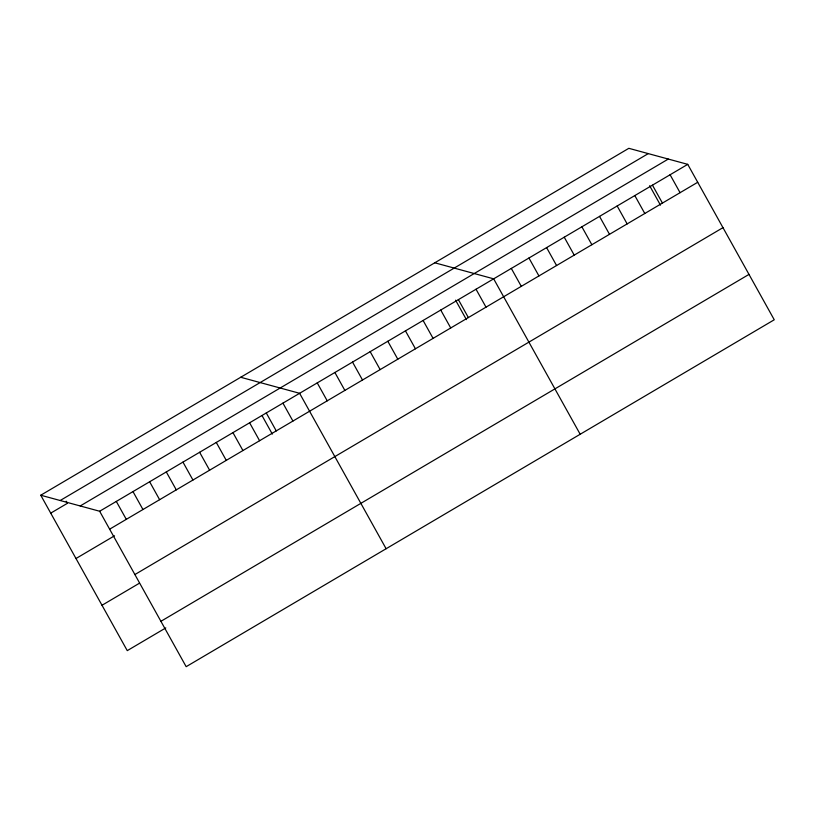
<?xml version="1.0" encoding="UTF-8"?>
<svg xmlns="http://www.w3.org/2000/svg" width="815" height="815" viewBox="0 0 815 815"><rect width="100%" height="100%" fill="white"/><g stroke="black" fill="none" stroke-linecap="round" stroke-linejoin="round"><path stroke-width="1.22" d="M40.75 495.225L628.834 148.32L687.738 164.355L774.25 319.775L186.166 666.68L99.654 511.25L40.75 495.225L127.262 650.645L165.791 627.917M60.188 500.512L648.271 153.607M50.724 513.144L67.39 503.324L66.219 501.215M80.216 505.962L668.3 159.057M99.654 511.25L687.738 164.355M109.628 529.18L697.721 182.275M75.989 558.519L114.518 535.791M134.883 574.555L722.976 227.65M102.007 605.27L139.497 583.163M160.912 621.305L748.995 274.4M434.772 262.797L493.666 278.832L580.178 434.252M240.7 377.274L299.604 393.299L386.116 548.729M670.093 174.756L680.077 192.686M652.458 185.168L662.432 203.088M649.636 185.698L660.466 205.146M634.814 195.569L644.787 213.499M617.169 205.981L627.143 223.901M599.524 216.383L609.508 234.312M581.879 226.794L591.863 244.724M564.245 237.196L574.218 255.126M546.6 247.607L556.574 265.537M528.955 258.009L538.929 275.939M511.311 268.42L521.294 286.35M476.031 289.233L486.005 307.163M458.387 299.645L468.36 317.565M455.575 300.175L466.394 319.623M440.742 310.046L450.726 327.976M423.097 320.458L433.081 338.378M405.452 330.859L415.436 348.789M387.818 341.271L397.791 359.201M370.173 351.673L380.147 369.603M352.528 362.084L362.512 380.014M334.884 372.486L344.867 390.416M317.249 382.897L327.223 400.827M282.937 403.13L292.921 421.06M266.281 412.961L276.254 430.89M262.104 415.731L272.322 434.1M249.614 422.791L259.588 440.721M232.947 432.622L242.931 450.542M216.291 442.443L226.264 460.373M199.624 452.274L209.608 470.204M182.968 462.105L192.941 480.035M166.301 471.936L176.285 489.866M149.634 481.767L159.618 499.687M132.977 491.588L142.951 509.518M116.311 501.419L126.294 519.349"/></g></svg>
